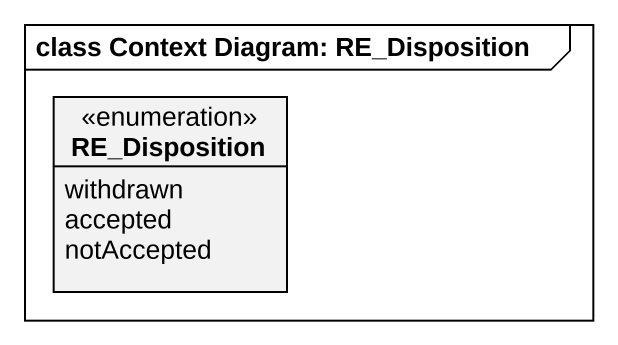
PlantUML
@startuml
mainframe class Context Diagram: RE_Disposition
hide circle
hide empty members
enum RE_Disposition {
  withdrawn
  accepted
  notAccepted
}
@enduml
